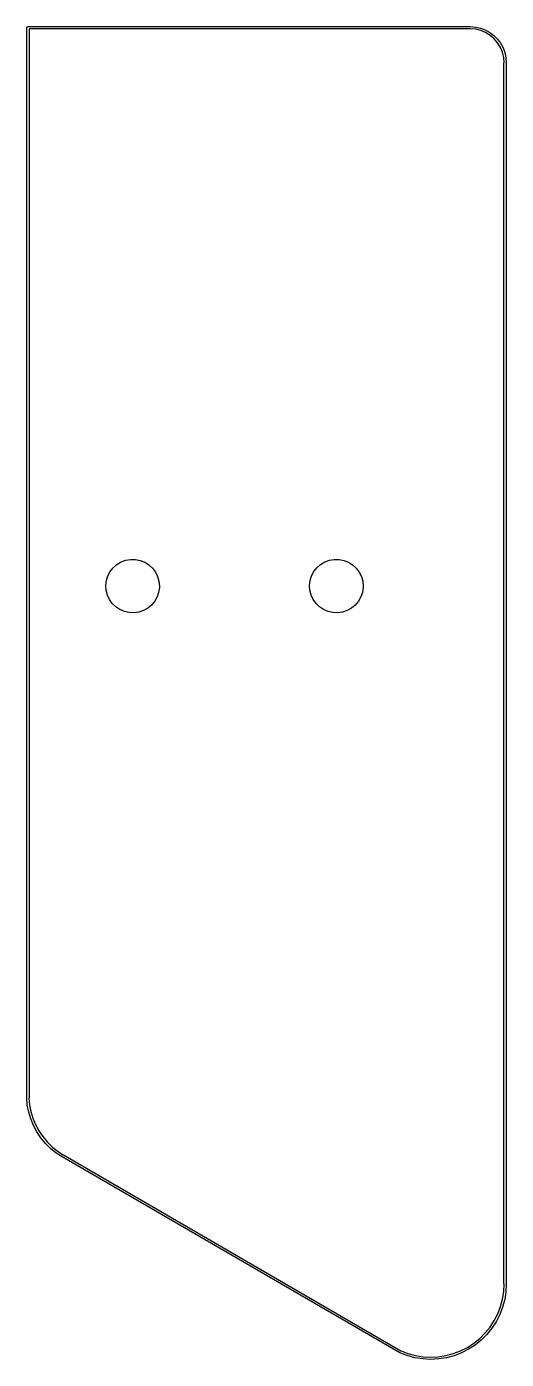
# Model space of a CAD drawing. Extents: x 125.5 to 146.1, y -117.2 to -60.
import ezdxf

# ---------------------------------------------------------------- set-up
doc = ezdxf.new("R2010")
doc.units = 0
doc.layers.add('BLACK', color=7, linetype='CONTINUOUS')

msp = doc.modelspace()

# ---------------------------------------------------------------- linework, layer by layer
at = {"layer": 'BLACK', "linetype": 'CONTINUOUS'}
for p, q in [((125.45, -60), (125.465, -59.9646)), ((125.45, -106), (125.45, -60)), ((125.465, -59.9646), (125.5, -59.95)), ((125.5, -59.95), (144.5, -59.95)), ((144.5, -60.05), (125.55, -60.05)), ((125.55, -60.05), (125.55, -106)), ((144.5, -59.95), (144.721, -59.9658)), ((144.509, -60.0462), (144.5, -60.05)), ((144.728, -60.0634), (144.509, -60.0462)), ((144.721, -59.9658), (144.937, -60.0128)), ((144.949, -60.1167), (144.728, -60.0634)), ((144.937, -60.0128), (145.144, -60.0901)), ((145.16, -60.204), (144.949, -60.1167)), ((145.144, -60.0901), (145.338, -60.1961)), ((145.355, -60.3233), (145.16, -60.204)), ((145.338, -60.1961), (145.515, -60.3286)), ((145.528, -60.4715), (145.355, -60.3233)), ((145.515, -60.3286), (145.671, -60.485)), ((145.677, -60.6451), (145.528, -60.4715)), ((145.671, -60.485), (145.804, -60.662)), ((145.796, -60.8397), (145.677, -60.6451)), ((145.804, -60.662), (145.91, -60.8561)), ((145.883, -61.0505), (145.796, -60.8397)), ((145.937, -61.2725), (145.883, -61.0505)), ((145.91, -60.8561), (145.987, -61.0633)), ((145.954, -61.4909), (145.937, -61.2725)), ((145.987, -61.0633), (146.034, -61.2794)), ((146.034, -61.2794), (146.05, -61.5)), ((145.95, -61.5), (145.954, -61.4909)), ((145.95, -114), (145.95, -61.5)), ((146.05, -61.5), (146.05, -114)), ((129.166, -83.2084), (129.324, -83.0696)), ((129.324, -83.0696), (129.505, -82.962)), ((129.505, -82.962), (129.702, -82.8892)), ((129.702, -82.8892), (129.91, -82.8535)), ((129.91, -82.8535), (130.12, -82.8563)), ((130.12, -82.8563), (130.327, -82.8974)), ((130.327, -82.8974), (130.522, -82.9753)), ((130.522, -82.9753), (130.7, -83.0876)), ((137.916, -83.2084), (138.074, -83.0696)), ((138.074, -83.0696), (138.255, -82.962)), ((138.255, -82.962), (138.452, -82.8892)), ((138.452, -82.8892), (138.66, -82.8535)), ((138.66, -82.8535), (138.87, -82.8563)), ((138.87, -82.8563), (139.077, -82.8974)), ((139.077, -82.8974), (139.272, -82.9753)), ((139.272, -82.9753), (139.45, -83.0876)), ((128.875, -83.7609), (128.938, -83.5599)), ((128.938, -83.5599), (129.036, -83.3737)), ((129.036, -83.3737), (129.166, -83.2084)), ((130.7, -83.0876), (130.855, -83.2305)), ((130.855, -83.2305), (130.981, -83.3991)), ((130.981, -83.3991), (131.074, -83.5879)), ((131.074, -83.5879), (131.131, -83.7904)), ((137.625, -83.7609), (137.688, -83.5599)), ((137.688, -83.5599), (137.786, -83.3737)), ((137.786, -83.3737), (137.916, -83.2084)), ((139.45, -83.0876), (139.605, -83.2305)), ((139.605, -83.2305), (139.731, -83.3991)), ((139.731, -83.3991), (139.824, -83.5879)), ((139.824, -83.5879), (139.881, -83.7904)), ((128.85, -83.9699), (128.875, -83.7609)), ((128.864, -84.1799), (128.85, -83.9699)), ((128.916, -84.3839), (128.864, -84.1799)), ((131.148, -84.0602), (131.118, -84.2685)), ((131.131, -83.7904), (131.15, -84)), ((131.15, -84), (131.148, -84.0602)), ((137.6, -83.9699), (137.625, -83.7609)), ((137.614, -84.1799), (137.6, -83.9699)), ((137.666, -84.3839), (137.614, -84.1799)), ((139.898, -84.0602), (139.868, -84.2685)), ((139.881, -83.7904), (139.9, -84)), ((139.9, -84), (139.898, -84.0602)), ((129.004, -84.575), (128.916, -84.3839)), ((129.126, -84.7469), (129.004, -84.575)), ((129.276, -84.8937), (129.126, -84.7469)), ((130.948, -84.6514), (130.813, -84.8132)), ((131.051, -84.4677), (130.948, -84.6514)), ((131.118, -84.2685), (131.051, -84.4677)), ((137.754, -84.575), (137.666, -84.3839)), ((137.876, -84.7469), (137.754, -84.575)), ((138.026, -84.8937), (137.876, -84.7469)), ((139.698, -84.6514), (139.563, -84.8132)), ((139.801, -84.4677), (139.698, -84.6514)), ((139.868, -84.2685), (139.801, -84.4677)), ((129.451, -85.0106), (129.276, -84.8937)), ((129.645, -85.0937), (129.451, -85.0106)), ((129.85, -85.1402), (129.645, -85.0937)), ((130.06, -85.1484), (129.85, -85.1402)), ((130.268, -85.1182), (130.06, -85.1484)), ((130.468, -85.0506), (130.268, -85.1182)), ((130.651, -84.9477), (130.468, -85.0506)), ((130.813, -84.8132), (130.651, -84.9477)), ((138.201, -85.0106), (138.026, -84.8937)), ((138.395, -85.0937), (138.201, -85.0106)), ((138.6, -85.1402), (138.395, -85.0937)), ((138.81, -85.1484), (138.6, -85.1402)), ((139.018, -85.1182), (138.81, -85.1484)), ((139.218, -85.0506), (139.018, -85.1182)), ((139.401, -84.9477), (139.218, -85.0506)), ((139.563, -84.8132), (139.401, -84.9477)), ((125.45, -106.001), (125.45, -106)), ((125.45, -106.002), (125.45, -106.001)), ((125.478, -106.31), (125.45, -106.002)), ((125.45, -106.002), (125.45, -106.002)), ((125.537, -106.613), (125.478, -106.31)), ((125.55, -106), (125.547, -106.007)), ((125.547, -106.007), (125.574, -106.296)), ((125.574, -106.296), (125.631, -106.59)), ((125.626, -106.909), (125.537, -106.613)), ((125.743, -107.194), (125.626, -106.909)), ((125.631, -106.59), (125.716, -106.876)), ((125.716, -106.876), (125.831, -107.153)), ((125.889, -107.467), (125.743, -107.194)), ((125.831, -107.153), (125.971, -107.417)), ((126.061, -107.723), (125.889, -107.467)), ((125.971, -107.417), (126.138, -107.666)), ((126.138, -107.666), (126.329, -107.897)), ((126.257, -107.961), (126.061, -107.723)), ((126.477, -108.179), (126.257, -107.961)), ((126.329, -107.897), (126.541, -108.107)), ((126.717, -108.373), (126.477, -108.179)), ((126.541, -108.107), (126.773, -108.296)), ((126.975, -108.543), (126.717, -108.373)), ((126.773, -108.296), (127.017, -108.456)), ((141.475, -116.955), (126.975, -108.543)), ((126.975, -108.543), (126.975, -108.543)), ((126.975, -108.543), (126.975, -108.543)), ((126.975, -108.543), (126.975, -108.543)), ((127.017, -108.456), (127.025, -108.457)), ((127.025, -108.457), (141.525, -116.869)), ((145.937, -114.329), (145.954, -114.009)), ((145.954, -114.009), (145.95, -114)), ((146.05, -114), (146.032, -114.339)), ((145.885, -114.655), (145.937, -114.329)), ((146.032, -114.339), (145.979, -114.675)), ((145.681, -115.282), (145.8, -114.974)), ((145.891, -115.003), (145.769, -115.321)), ((145.8, -114.974), (145.885, -114.655)), ((145.979, -114.675), (145.891, -115.003)), ((145.352, -115.852), (145.531, -115.576)), ((145.614, -115.623), (145.429, -115.908)), ((145.531, -115.576), (145.681, -115.282)), ((145.769, -115.321), (145.614, -115.623)), ((144.91, -116.341), (145.144, -116.108)), ((145.215, -116.172), (144.974, -116.412)), ((145.144, -116.108), (145.352, -115.852)), ((145.429, -115.908), (145.215, -116.172)), ((141.525, -116.869), (141.529, -116.875)), ((141.529, -116.875), (141.826, -116.99)), ((144.082, -116.877), (144.376, -116.728)), ((144.424, -116.811), (144.121, -116.964)), ((144.376, -116.728), (144.653, -116.548)), ((144.71, -116.626), (144.424, -116.811)), ((144.653, -116.548), (144.91, -116.341)), ((144.974, -116.412), (144.71, -116.626)), ((141.478, -116.956), (141.475, -116.955)), ((141.48, -116.958), (141.478, -116.956)), ((141.796, -117.081), (141.48, -116.958)), ((141.48, -116.958), (141.48, -116.958)), ((142.125, -117.17), (141.796, -117.081)), ((141.826, -116.99), (142.145, -117.076)), ((142.46, -117.224), (142.125, -117.17)), ((142.145, -117.076), (142.47, -117.128)), ((142.8, -117.242), (142.46, -117.224)), ((142.47, -117.128), (142.8, -117.147)), ((142.8, -117.147), (143.129, -117.13)), ((143.139, -117.225), (142.8, -117.242)), ((143.129, -117.13), (143.455, -117.079)), ((143.475, -117.173), (143.139, -117.225)), ((143.455, -117.079), (143.774, -116.995)), ((143.803, -117.086), (143.475, -117.173)), ((143.774, -116.995), (144.082, -116.877)), ((144.121, -116.964), (143.803, -117.086))]:
    msp.add_line(p, q, dxfattribs=at)

doc.saveas('drawing.dxf')
